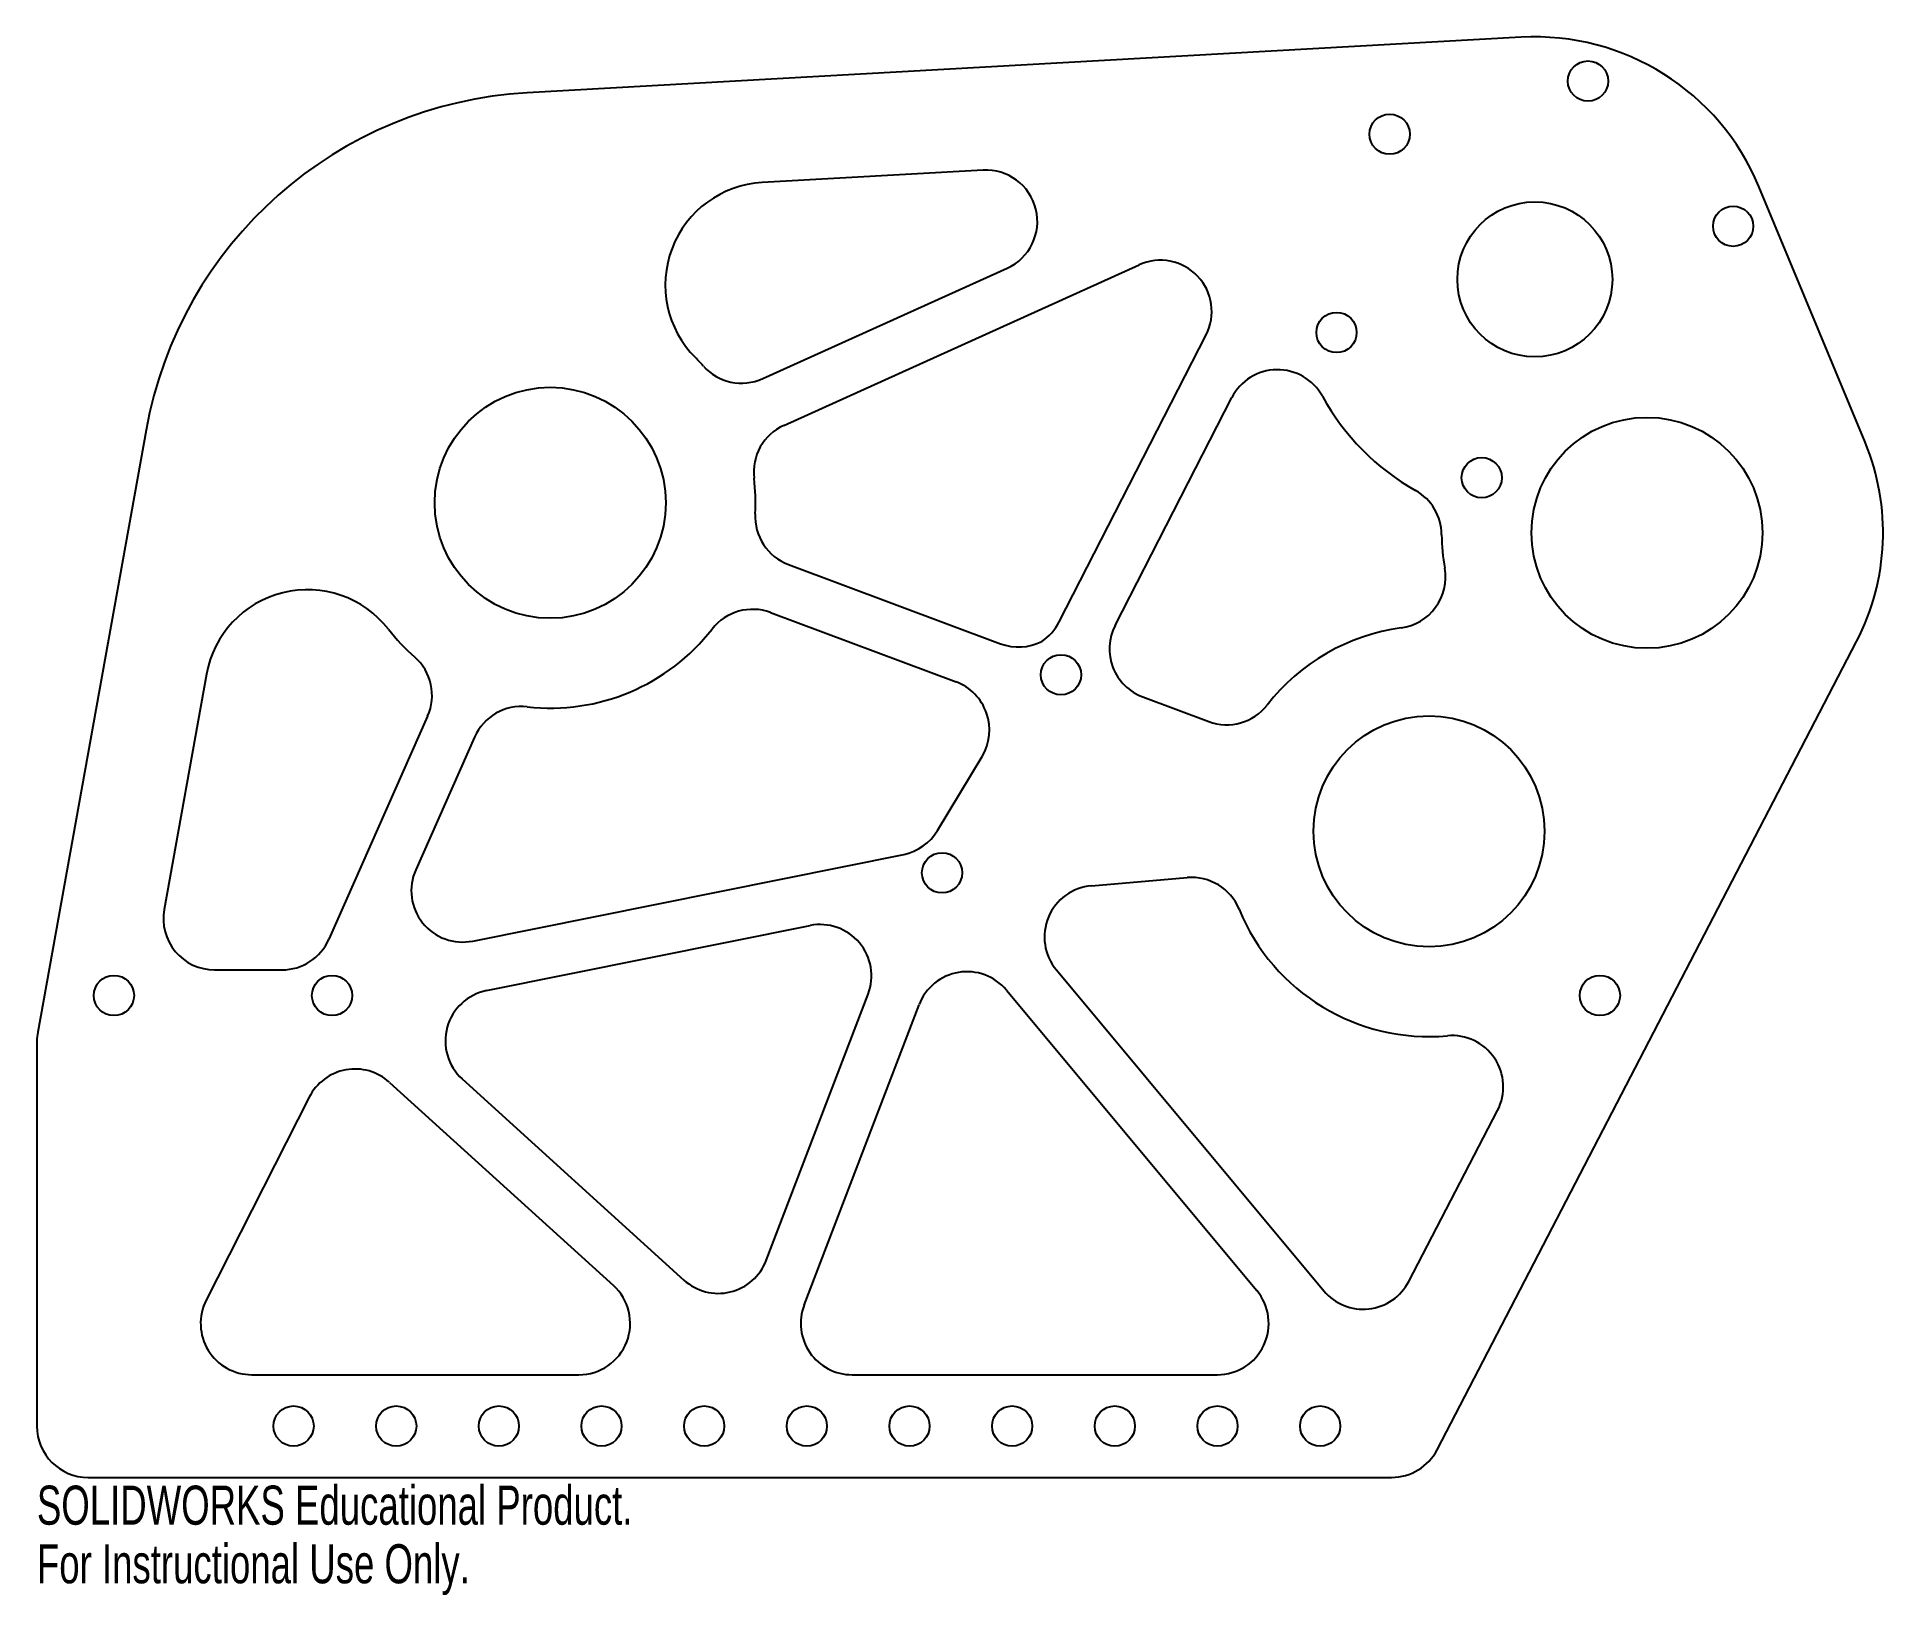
# Model space of a CAD drawing. Header units: inches. Extents: x 3.5 to 12.49, y 3.37 to 10.96.
import ezdxf

# ---------------------------------------------------------------- set-up
doc = ezdxf.new("R2010")
doc.units = ezdxf.units.IN
doc.header["$MEASUREMENT"] = 0
doc.styles.add('SLDTEXTSTYLE0', font='TXT', dxfattribs={"width": 0.7})

msp = doc.modelspace()

# ---------------------------------------------------------------- linework, layer by layer
at = {"color": 7, "linetype": 'Continuous', "lineweight": 25}
for p, q in [((10.7299, 10.9574), (5.8884, 10.6869)), ((8.1087, 10.3102), (7.0326, 10.25)), ((12.404, 8.9846), (11.8865, 10.2311)), ((7.0352, 9.2949), (8.2256, 9.8327)), ((7.1381, 9.0671), (8.8693, 9.8492)), ((8.4792, 8.1098), (9.1948, 9.5075)), ((8.7513, 8.0927), (9.3195, 9.2025)), ((4.0316, 9.0442), (3.504, 6.112)), ((7.1607, 8.3896), (8.1933, 8.0036)), ((7.0732, 8.1554), (7.9765, 7.8177)), ((10.32, 4.0778), (12.3626, 8.014)), ((4.3257, 7.8553), (4.1195, 6.7093)), ((8.8862, 7.7446), (9.2072, 7.6246)), ((5.403, 7.6502), (4.922, 6.5638)), ((5.6316, 7.549), (5.345, 6.9017)), ((7.8866, 7.0941), (8.1033, 7.4549)), ((5.6229, 6.5554), (7.7216, 6.9777)), ((8.636, 6.8244), (9.1028, 6.8642)), ((5.69, 6.3139), (7.2657, 6.6309)), ((4.3655, 6.415), (4.6934, 6.415)), ((8.4652, 6.4152), (9.7679, 4.8522)), ((7.0524, 4.9999), (7.5485, 6.2965)), ((8.2222, 6.3163), (9.4417, 4.8531)), ((7.2368, 4.7823), (7.7967, 6.2455)), ((3.5, 6.0677), (3.5, 4.193)), ((5.2175, 5.8672), (6.3075, 4.8781)), ((5.5713, 5.8837), (6.6509, 4.9041)), ((4.8265, 5.7952), (4.3245, 4.8062)), ((10.1818, 4.8971), (10.614, 5.7298)), ((4.5474, 4.443), (6.1395, 4.443)), ((7.4703, 4.443), (9.2496, 4.443)), ((3.75, 3.943), (10.0981, 3.943))]:
    msp.add_line(p, q, dxfattribs=at)
for centre, radius in [((11.0546, 10.7442), 0.098), ((10.0887, 10.4854), 0.098), ((10.7958, 9.7783), 0.3775), ((11.7617, 10.0371), 0.098), ((9.8298, 9.5195), 0.098), ((6, 8.69), 0.5625), ((11.3419, 8.5437), 0.5625), ((10.537, 8.8123), 0.098), ((8.4877, 7.8523), 0.098), ((10.2803, 7.09), 0.5625), ((7.9086, 6.8878), 0.098), ((3.875, 6.29), 0.098), ((4.9375, 6.29), 0.098), ((11.1126, 6.29), 0.098), ((4.75, 4.193), 0.098), ((5.25, 4.193), 0.098), ((5.75, 4.193), 0.098), ((6.25, 4.193), 0.098), ((6.75, 4.193), 0.098), ((7.25, 4.193), 0.098), ((7.75, 4.193), 0.098), ((8.25, 4.193), 0.098), ((8.75, 4.193), 0.098), ((9.25, 4.193), 0.098), ((9.75, 4.193), 0.098)]:
    msp.add_circle(centre, radius, dxfattribs=at)
for centre, radius, start, end in [((10.7958, 9.7783), 1.181, 22.54525, 93.19847), ((6, 8.69), 2, 93.19847, 169.79869), ((8.1227, 10.0606), 0.25, 294.31434, 93.19847), ((7.0605, 9.7508), 0.5, 93.19847, 225.00879), ((8.9722, 9.6214), 0.25, 332.88797, 114.31434), ((6, 8.69), 1, 41.77194, 45.00879), ((6.9323, 9.5227), 0.25, 221.77194, 294.31434), ((9.542, 9.0885), 0.25, 28.8168, 152.88797), ((10.7958, 9.7783), 1.181, 208.8168, 240.53732), ((7.2411, 8.8392), 0.25, 114.31434, 186.85673), ((11.3419, 8.5437), 1.15, 332.57302, 22.54525), ((6, 8.69), 1, 356.96172, 6.85673), ((10.0919, 8.5323), 0.25, 0.51903, 60.53732), ((7.2482, 8.6237), 0.25, 176.96172, 249.50412), ((11.3419, 8.5437), 1, 180.51903, 189.91553), ((10.1105, 8.3284), 0.25, 277.80657, 9.91553), ((4.8178, 7.7667), 0.5, 37.98837, 169.79869), ((6.9856, 7.9212), 0.25, 69.50412, 142.04652), ((8.2566, 8.2237), 0.25, 303.26078, 332.88797), ((6, 8.69), 1, 217.98837, 228.66303), ((6, 8.69), 1, 263.57823, 322.04652), ((8.2809, 8.2378), 0.25, 249.50412, 296.84464), ((8.9738, 7.9787), 0.25, 152.88797, 249.50412), ((10.2803, 7.09), 1, 97.80657, 142.04652), ((5.1744, 7.7515), 0.25, 336.12063, 48.66303), ((7.889, 7.5836), 0.25, 329.0154, 69.50412), ((5.8602, 7.4478), 0.25, 83.57823, 156.12063), ((9.2947, 7.8588), 0.25, 249.50412, 322.04652), ((7.6723, 7.2228), 0.25, 281.37615, 329.0154), ((5.5736, 6.8005), 0.25, 156.12063, 281.37615), ((9.1241, 6.6151), 0.25, 22.33079, 94.87319), ((8.6572, 6.5753), 0.25, 94.87319, 219.80918), ((4.3655, 6.665), 0.25, 169.79869, 270), ((10.2803, 7.09), 1, 202.33079, 275.1283), ((7.315, 6.3858), 0.25, 339.0607, 101.37615), ((4.6934, 6.665), 0.25, 270, 336.12063), ((8.0301, 6.1562), 0.25, 39.80918, 159.0607), ((5.7393, 6.0688), 0.25, 101.37615, 227.78069), ((3.75, 6.0677), 0.25, 169.79869, 180), ((10.3921, 5.845), 0.25, 332.57302, 95.1283), ((5.0495, 5.6821), 0.25, 47.78069, 153.08857), ((6.8189, 5.0893), 0.25, 227.78069, 339.0607), ((6.1395, 4.693), 0.25, 270, 47.78069), ((9.9599, 5.0122), 0.25, 219.80918, 332.57302), ((4.5474, 4.693), 0.25, 153.08857, 270), ((7.4703, 4.693), 0.25, 159.0607, 270), ((9.2496, 4.693), 0.25, 270, 39.80918), ((3.75, 4.193), 0.25, 180, 270), ((10.0981, 4.193), 0.25, 270, 332.57302)]:
    msp.add_arc(centre, radius, start, end, dxfattribs=at)

# ---------------------------------------------------------------- texts
at = {"color": 7, "linetype": 'Continuous', "char_height": 0.1903, "attachment_point": 1, "style": 'SLDTEXTSTYLE0'}
for s, insert in [('SOLIDWORKS Educational Product.', (3.5, 3.9029)), ('For Instructional Use Only.', (3.5, 3.6174))]:
    msp.add_mtext(s, dxfattribs=dict(at, insert=insert))

doc.saveas('drawing.dxf')
